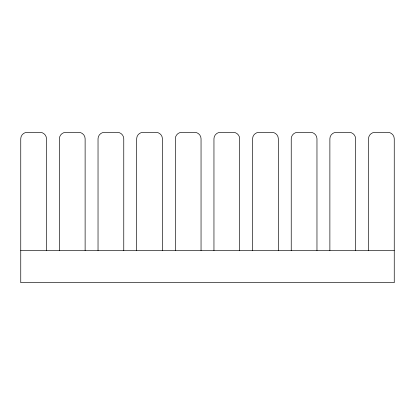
<?xml version="1.0" encoding="UTF-8"?>
<svg xmlns="http://www.w3.org/2000/svg" width="415" height="415" viewBox="0 0 415 415"><rect width="100%" height="100%" fill="white"/><g stroke="black" fill="none" stroke-linecap="round" stroke-linejoin="round"><path stroke-width="0.62" d="M20.75 250.52L394.25 250.52M368.52 250.52L368.52 138.75C368.499 135.306 371.508 132.297 374.952 132.318L387.818 132.318C391.262 132.297 394.271 135.306 394.25 138.75L394.25 282.682L20.75 282.682L20.75 138.75C20.729 135.306 23.738 132.297 27.183 132.318L40.048 132.318C43.492 132.297 46.501 135.306 46.48 138.75L46.48 250.52M355.608 250.52L355.608 138.75C355.629 135.306 352.62 132.297 349.176 132.318L336.311 132.318C332.866 132.297 329.858 135.306 329.878 138.75L329.878 250.52M316.967 250.52L316.967 138.75C316.987 135.306 313.979 132.297 310.534 132.318L297.669 132.318C294.225 132.297 291.216 135.306 291.237 138.75L291.237 250.52M278.325 250.52L278.325 138.75C278.351 135.306 275.337 132.297 271.892 132.318L259.027 132.318C255.588 132.297 252.574 135.306 252.595 138.75L252.595 250.52M239.688 250.52L239.688 138.75C239.709 135.306 236.695 132.297 233.251 132.318L220.386 132.318C216.946 132.297 213.933 135.306 213.953 138.75L213.953 250.52M201.047 250.52L201.047 138.75C201.068 135.306 198.054 132.297 194.614 132.318L181.749 132.318C178.305 132.297 175.291 135.306 175.312 138.75L175.312 250.52M162.405 250.52L162.405 138.75C162.426 135.306 159.412 132.297 155.973 132.318L143.108 132.318C139.663 132.297 136.649 135.306 136.675 138.75L136.675 250.52M123.763 250.52L123.763 138.75C123.784 135.306 120.775 132.297 117.331 132.318L104.466 132.318C101.021 132.297 98.013 135.306 98.033 138.75L98.033 250.52M85.122 250.52L85.122 138.75C85.142 135.306 82.134 132.297 78.689 132.318L65.824 132.318C62.38 132.297 59.371 135.306 59.392 138.75L59.392 250.52"/></g></svg>
